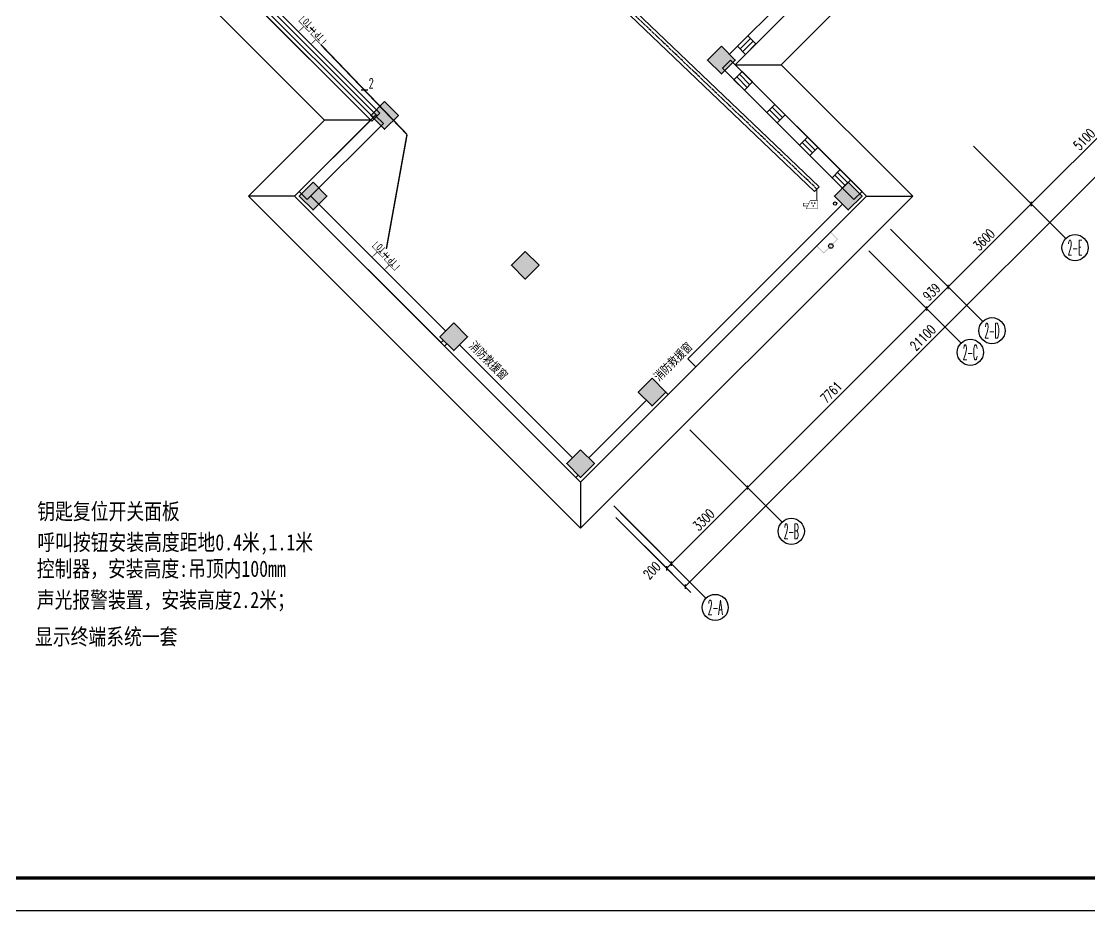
# Model space of a CAD drawing. Extents: x 815029915 to 815825525, y 579155098 to 579748855.
# Drawn here: x 815501371 to 815534118, y 579530109 to 579557379 of the extents above; entities that cross this region are included whole.
import ezdxf
from ezdxf.enums import TextEntityAlignment as Align

# ---------------------------------------------------------------- set-up
doc = ezdxf.new("R2010")
doc.units = 0
doc.header["$LTSCALE"] = 100
doc.header["$MEASUREMENT"] = 0
doc.linetypes.add('DOTE', pattern=[2.42, 2, -0.2, 0.02, -0.2])
doc.linetypes.add('HIDDEN', pattern=[0.375, 0.25, -0.125])
for name, color, linetype in [('AXIS', 3, 'Continuous'), ('AXIS_TEXT', 7, 'Continuous'), ('COLUMN', 9, 'Continuous'), ('DIM_IDEN', 3, 'Continuous'), ('E-TEXT-PLAN-DER', 7, 'Continuous'), ('GROUND', 2, 'Continuous'), ('PUB_TEXT', 7, 'Continuous'), ('T-EQUP-COMM', 7, 'Continuous'), ('T-EQUP-SERT', 7, 'Continuous'), ('WALL', 9, 'Continuous'), ('WINDOW', 4, 'Continuous'), ('ZG-图框层', 4, 'Continuous'), ('zm', 1, 'Continuous'), ('电-强电平面-标注', 3, 'Continuous'), ('电-强电平面-线缆', 3, 'Continuous'), ('电-桥架', 4, 'Continuous')]:
    doc.layers.add(name, color=color, linetype=linetype)
doc.layers.add('柱填充', color=9, linetype='Continuous', lineweight=18)
doc.layers.add('砼柱', color=2, linetype='Continuous', lineweight=35)
doc.styles.add('-宋体', font='', dxfattribs={"width": 0.8})
doc.styles.add('_TCH_AXIS', font='COMPLEX', dxfattribs={"bigfont": 'GBCBIG'})
doc.styles.add('_TCH_DIM_T3', font='SIMPLEX', dxfattribs={"width": 0.705882, "bigfont": 'GBCBIG'})
doc.styles.add('COMPLEX', font='COMPLEX')
doc.styles.add('ELEC-DIM', font='simplex.shx', dxfattribs={"width": 0.6, "bigfont": 'HZTXT.shx'})
doc.styles.add('IDQSTYLE', font='txt.shx', dxfattribs={"width": 0.7, "bigfont": 'hztxt.shx'})
doc.styles.add('宋体', font='', dxfattribs={"width": 0.8})
doc.styles.add('宋体-TK', font='', dxfattribs={"width": 0.8})
doc.styles.get('-宋体').set_extended_font_data('SimSun')
doc.styles.get('宋体').set_extended_font_data('SimSun')
doc.styles.get('宋体-TK').set_extended_font_data('SimSun')
doc.dimstyles.new('_TCH_ARCH-100', dxfattribs={"dimscale": 100, "dimtxt": 2.975, "dimasz": 1, "dimexe": 2.5, "dimexo": 3, "dimgap": 1, "dimtad": 1, "dimdec": 0, "dimzin": 0, "dimdsep": 46, "dimtxsty": '_TCH_DIM_T3', "dimblk": 'ARCHTICK', "dimcen": 0.09, "dimclrt": 7, "dimazin": 2, "dimtfac": 1, "dimtdec": 0, "dimtix": 1, "dimtmove": 2, "dimatfit": 3, "dimfxl": 0, "dimtolj": 1, "dimtzin": 0, "dimarcsym": 0})

# ---------------------------------------------------------------- blocks, each defined once
blk = doc.blocks.new('HC001133')
at = {"color": 0, "linetype": 'Continuous', "const_width": 0.2}
for points in [[(-1.25, 0.625), (-3.125, 0.625), (-3.125, -0.625), (-0.625, -0.625)], [(-1.875, 1.875), (3.125, 1.875), (3.125, -1.875), (0, -1.875), (-1.875, 1.875)]]:
    blk.add_lwpolyline(points, dxfattribs=at)
at = {"color": 0, "linetype": 'Continuous', "const_width": 0.3}
for points in [[(1.0625, 0.6, 1), (1.4375, 0.6, 1)], [(0.4375, -0.65, 1), (0.8125, -0.65, 1)], [(1.6875, -0.65, 1), (2.0625, -0.65, 1)]]:
    blk.add_lwpolyline(points, format="xyb", close=True, dxfattribs=at)
at = {"layer": 'E-TEXT-PLAN-DER', "color": 0, "style": 'IDQSTYLE', "width": 0.7}
blk.add_attdef('PSFHATT', (5.125, -1.875), '', height=2.5, dxfattribs=at)
blk = doc.blocks.new('HC000923')
at = {"color": 0, "linetype": 'Continuous', "const_width": 0.2}
for points in [[(-2.5, 5), (-2.5, 2.5), (2.5, 2.5), (2.5, 5)], [(0, 2.5), (0, 0)]]:
    blk.add_lwpolyline(points, dxfattribs=at)
at = {"color": 0, "style": 'IDQSTYLE', "width": 0.7}
blk.add_attdef('TP', (-1.28, 3.03), '', height=2.5, dxfattribs=at)
at = {"layer": 'E-TEXT-PLAN-DER', "color": 0, "style": 'IDQSTYLE', "width": 0.7}
blk.add_attdef('PSFHATT', (4.5, 0), '', height=2.5, dxfattribs=at)
blk = doc.blocks.new('HC001583')
at = {"color": 0, "linetype": 'Continuous', "const_width": 0.2}
for points in [[(-2.5, 5), (-2.5, 2.5), (2.5, 2.5), (2.5, 5)], [(0, 2.5), (0, 0)]]:
    blk.add_lwpolyline(points, dxfattribs=at)
at = {"color": 0, "style": 'IDQSTYLE', "width": 0.7}
blk.add_attdef('TO', (-1.32, 3.03), '', height=2.5, dxfattribs=at)
at = {"layer": 'E-TEXT-PLAN-DER', "color": 0, "style": 'IDQSTYLE', "width": 0.7}
blk.add_attdef('PSFHATT', (4.5, 0), '', height=2.5, dxfattribs=at)
blk = doc.blocks.new('$TCHSYS$WIN2D')
for p, q in [((-0.5, 0.5), (0.5, 0.5)), ((-0.5, 0.5), (-0.5, -0.5)), ((0.5, 0.5), (0.5, -0.5)), ((0.5, 0.1667), (-0.5, 0.1667)), ((0.5, -0.1667), (-0.5, -0.1667)), ((-0.5, -0.5), (0.5, -0.5))]:
    blk.add_line(p, q)
blk = doc.blocks.new('_AXISO')
blk.add_circle((0, 0), 0.5)
at = {"layer": 'AXIS_TEXT', "style": 'COMPLEX', "width": 1.041667}
blk.add_attdef('A', text='', height=0.56, dxfattribs=at).set_placement((-0.25, -0.28), (0.25, -0.28), align=Align.FIT)
blk = doc.blocks.new('_ArchTick')
at = {"color": 0, "linetype": 'ByBlock', "const_width": 0.4}
blk.add_lwpolyline([(-0.5, -0.5), (0.5, 0.5)], dxfattribs=at)
blk = doc.blocks.new('*D427')
at = {"layer": 'AXIS', "color": 0, "lineweight": -2, "transparency": 16777216}
for p, q in [((815534519, 579557085), (815536817, 579554787)), ((815521721, 579540044), (815536641, 579554964)), ((815519599, 579542165), (815521897, 579539867))]:
    blk.add_line(p, q, dxfattribs=at)
at = {"layer": 'Defpoints', "color": 0, "transparency": 16777216}
for p in [(815534307, 579557297), (815536641, 579554964), (815519387, 579542378)]:
    blk.add_point(p, dxfattribs=at)
at = {"layer": 'AXIS', "color": 0, "lineweight": -2, "transparency": 16777216, "xscale": 100, "yscale": 100, "zscale": 100}
for p, rotation in [((815536641, 579554964), 44.99999999977111), ((815521721, 579540044), 224.9999999997711)]:
    blk.add_blockref('_ArchTick', p, dxfattribs=dict(at, rotation=rotation))
at = {"layer": 'AXIS', "color": 7, "transparency": 16777216, "insert": (815529005, 579547680), "char_height": 297.5, "attachment_point": 5, "rotation": 45, "style": '_TCH_DIM_T3'}
blk.add_mtext('\\A1;21100', dxfattribs=at)
blk = doc.blocks.new('*D428')
at = {"layer": 'AXIS', "color": 0, "lineweight": -2, "transparency": 16777216}
for p, q in [((815519741, 579542307), (815521473, 579540574)), ((815519599, 579542165), (815521332, 579540433)), ((815521155, 579540610), (815521296, 579540751))]:
    blk.add_line(p, q, dxfattribs=at)
at = {"layer": 'Defpoints', "color": 0, "transparency": 16777216}
for p in [(815519387, 579542378), (815519529, 579542519), (815521296, 579540751)]:
    blk.add_point(p, dxfattribs=at)
at = {"layer": 'AXIS', "color": 0, "lineweight": -2, "transparency": 16777216, "xscale": 100, "yscale": 100, "zscale": 100}
for p, rotation in [((815521155, 579540610), 225), ((815521296, 579540751), 45)]:
    blk.add_blockref('_ArchTick', p, dxfattribs=dict(at, rotation=rotation))
at = {"layer": 'AXIS', "color": 7, "transparency": 16777216, "insert": (815520699, 579540543), "char_height": 297.5, "attachment_point": 5, "rotation": 45, "style": '_TCH_DIM_T3'}
blk.add_mtext('\\A1;200', dxfattribs=at)
blk = doc.blocks.new('*D429')
at = {"layer": 'AXIS', "color": 0, "lineweight": -2, "transparency": 16777216}
for p, q in [((815522074, 579544640), (815523807, 579542908)), ((815521296, 579540751), (815523630, 579543085)), ((815519741, 579542307), (815521473, 579540574))]:
    blk.add_line(p, q, dxfattribs=at)
at = {"layer": 'Defpoints', "color": 0, "transparency": 16777216}
for p in [(815521862, 579544852), (815523630, 579543085), (815519529, 579542519)]:
    blk.add_point(p, dxfattribs=at)
at = {"layer": 'AXIS', "color": 0, "lineweight": -2, "transparency": 16777216, "xscale": 100, "yscale": 100, "zscale": 100}
for p, rotation in [((815523630, 579543085), 45), ((815521296, 579540751), 225)]:
    blk.add_blockref('_ArchTick', p, dxfattribs=dict(at, rotation=rotation))
at = {"layer": 'AXIS', "color": 7, "transparency": 16777216, "insert": (815522287, 579542094), "char_height": 297.5, "attachment_point": 5, "rotation": 45, "style": '_TCH_DIM_T3'}
blk.add_mtext('\\A1;3300', dxfattribs=at)
blk = doc.blocks.new('*D430')
at = {"layer": 'AXIS', "color": 0, "lineweight": -2, "transparency": 16777216}
for p, q in [((815527562, 579550128), (815529294, 579548396)), ((815523630, 579543085), (815529118, 579548573)), ((815522074, 579544640), (815523807, 579542908))]:
    blk.add_line(p, q, dxfattribs=at)
at = {"layer": 'Defpoints', "color": 0, "transparency": 16777216}
for p in [(815527350, 579550340), (815529118, 579548573), (815521862, 579544852)]:
    blk.add_point(p, dxfattribs=at)
at = {"layer": 'AXIS', "color": 0, "lineweight": -2, "transparency": 16777216, "xscale": 100, "yscale": 100, "zscale": 100}
for p, rotation in [((815529118, 579548573), 44.99999999937771), ((815523630, 579543085), 224.9999999993777)]:
    blk.add_blockref('_ArchTick', p, dxfattribs=dict(at, rotation=rotation))
at = {"layer": 'AXIS', "color": 7, "transparency": 16777216, "insert": (815526198, 579546004), "char_height": 297.5, "attachment_point": 5, "rotation": 45, "style": '_TCH_DIM_T3'}
blk.add_mtext('\\A1;7761', dxfattribs=at)
blk = doc.blocks.new('*D431')
at = {"layer": 'AXIS', "color": 0, "lineweight": -2, "transparency": 16777216}
for p, q in [((815528226, 579550792), (815529958, 579549060)), ((815527562, 579550128), (815529294, 579548396)), ((815529118, 579548573), (815529782, 579549236))]:
    blk.add_line(p, q, dxfattribs=at)
at = {"layer": 'Defpoints', "color": 0, "transparency": 16777216}
for p in [(815528014, 579551004), (815527350, 579550340), (815529782, 579549236)]:
    blk.add_point(p, dxfattribs=at)
at = {"layer": 'AXIS', "color": 0, "lineweight": -2, "transparency": 16777216, "xscale": 100, "yscale": 100, "zscale": 100}
for p, rotation in [((815529782, 579549236), 45), ((815529118, 579548573), 225)]:
    blk.add_blockref('_ArchTick', p, dxfattribs=dict(at, rotation=rotation))
at = {"layer": 'AXIS', "color": 7, "transparency": 16777216, "insert": (815529274, 579549080), "char_height": 297.5, "attachment_point": 5, "rotation": 45, "style": '_TCH_DIM_T3'}
blk.add_mtext('\\A1;939', dxfattribs=at)
blk = doc.blocks.new('*D432')
at = {"layer": 'AXIS', "color": 0, "lineweight": -2, "transparency": 16777216}
for p, q in [((815530772, 579553338), (815532504, 579551605)), ((815529782, 579549236), (815532327, 579551782)), ((815528226, 579550792), (815529958, 579549060))]:
    blk.add_line(p, q, dxfattribs=at)
at = {"layer": 'Defpoints', "color": 0, "transparency": 16777216}
for p in [(815530559, 579553550), (815532327, 579551782), (815528014, 579551004)]:
    blk.add_point(p, dxfattribs=at)
at = {"layer": 'AXIS', "color": 0, "lineweight": -2, "transparency": 16777216, "xscale": 100, "yscale": 100, "zscale": 100}
for p, rotation in [((815532327, 579551782), 45), ((815529782, 579549236), 225)]:
    blk.add_blockref('_ArchTick', p, dxfattribs=dict(at, rotation=rotation))
at = {"layer": 'AXIS', "color": 7, "transparency": 16777216, "insert": (815530879, 579550685), "char_height": 297.5, "attachment_point": 5, "rotation": 45, "style": '_TCH_DIM_T3'}
blk.add_mtext('\\A1;3600', dxfattribs=at)
blk = doc.blocks.new('*D433')
at = {"layer": 'AXIS', "color": 0, "lineweight": -2, "transparency": 16777216}
for p, q in [((815534378, 579556944), (815536110, 579555212)), ((815532327, 579551782), (815535933, 579555388)), ((815530772, 579553338), (815532504, 579551605))]:
    blk.add_line(p, q, dxfattribs=at)
at = {"layer": 'Defpoints', "color": 0, "transparency": 16777216}
for p in [(815534166, 579557156), (815535933, 579555388), (815530559, 579553550)]:
    blk.add_point(p, dxfattribs=at)
at = {"layer": 'AXIS', "color": 0, "lineweight": -2, "transparency": 16777216, "xscale": 100, "yscale": 100, "zscale": 100}
for p, rotation in [((815535933, 579555388), 45), ((815532327, 579551782), 225)]:
    blk.add_blockref('_ArchTick', p, dxfattribs=dict(at, rotation=rotation))
at = {"layer": 'AXIS', "color": 7, "transparency": 16777216, "insert": (815533954, 579553761), "char_height": 297.5, "attachment_point": 5, "rotation": 45, "style": '_TCH_DIM_T3'}
blk.add_mtext('\\A1;5100', dxfattribs=at)
blk = doc.blocks.new('ll')
at = {"layer": 'ZG-图框层'}
blk.add_lwpolyline([(815136770, 579524220), (815255670, 579524220), (815255670, 579608320), (815136770, 579608320)], close=True, dxfattribs=at)

msp = doc.modelspace()

# ---------------------------------------------------------------- hatches: boundary and pattern name
at = {"layer": '柱填充', "lineweight": 18}
for points in [[(815522828.3, 579556615), (815522404.1, 579556190.7), (815522828.3, 579555766.4), (815523252.6, 579556190.7)], [(815512504.6, 579554917.9), (815512080.3, 579554493.6), (815512504.6, 579554069.4), (815512928.8, 579554493.6)], [(815510312.5, 579552443), (815509888.3, 579552018.8), (815510312.5, 579551594.5), (815510736.8, 579552018.8)], [(815526717.4, 579552443), (815526293.1, 579552018.8), (815526717.4, 579551594.5), (815527141.7, 579552018.8)], [(815516817.9, 579550321.7), (815516393.6, 579549897.4), (815516817.9, 579549473.2), (815517242.2, 579549897.4)], [(815514625.9, 579548129.7), (815514201.6, 579547705.4), (815514625.9, 579547281.2), (815515050.1, 579547705.4)], [(815520707, 579546432.6), (815520282.7, 579546008.4), (815520707, 579545584.1), (815521131.3, 579546008.4)], [(815518515, 579544240.6), (815518090.7, 579543816.3), (815518515, 579543392.1), (815518939.2, 579543816.3)]]:
    msp.add_hatch(color=250, dxfattribs=at).paths.add_polyline_path(points)

# ---------------------------------------------------------------- linework, layer by layer
for p, q in [((815490490.6, 579575941), (815512079.4, 579554352.2)), ((815523251.7, 579556049.3), (815529403.5, 579562201.1)), ((815527282.2, 579552018.8), (815523251.7, 579556049.3)), ((815512079.4, 579554352.2), (815509745.9, 579552018.8)), ((815509745.9, 579552018.8), (815518514.1, 579543250.6)), ((815518514.1, 579543250.6), (815527282.2, 579552018.8))]:
    msp.add_line(p, q)
at = {"const_width": 10}
msp.add_lwpolyline([(815526176.9, 579550913.4), (815526389, 579550701.3), (815525964.7, 579550277), (815525752.6, 579550489.2)], dxfattribs=at)
msp.add_circle((815526316.6, 579551792), 50)
at = {"layer": 'AXIS'}
for p, q in [((815530559.5, 579553549.8), (815533387.9, 579550721.4)), ((815528013.9, 579551004.2), (815530842.3, 579548175.8)), ((815527349.9, 579550340.3), (815530178.3, 579547511.8)), ((815521862, 579544852.4), (815524690.5, 579542024)), ((815519528.6, 579542519), (815522357, 579539690.5))]:
    msp.add_line(p, q, dxfattribs=at)
at = {"layer": 'COLUMN'}
for points in [[(815522828.3, 579555766.4), (815523252.6, 579556190.7), (815522828.3, 579556615), (815522404.1, 579556190.7)], [(815512504.6, 579554069.4), (815512928.8, 579554493.6), (815512504.6, 579554917.9), (815512080.3, 579554493.6)], [(815526717.4, 579551594.5), (815527141.7, 579552018.8), (815526717.4, 579552443), (815526293.1, 579552018.8)], [(815516817.9, 579549473.2), (815517242.2, 579549897.4), (815516817.9, 579550321.7), (815516393.6, 579549897.4)], [(815514625.9, 579547281.2), (815515050.1, 579547705.4), (815514625.9, 579548129.7), (815514201.6, 579547705.4)], [(815520706.8, 579545583.9), (815521131, 579546008.1), (815520706.8, 579546432.4), (815520282.5, 579546008.1)], [(815518515, 579543392.1), (815518939.2, 579543816.3), (815518515, 579544240.6), (815518090.7, 579543816.3)]]:
    msp.add_lwpolyline(points, close=True, dxfattribs=at)
at = {"layer": 'DIM_IDEN'}
msp.add_circle((815526185.8, 579550489.2), 68.5, dxfattribs=at)
at = {"layer": 'GROUND'}
for p, q in [((815523251.7, 579556049.3), (815524665.9, 579556049.3)), ((815512079.4, 579554352.2), (815510665.2, 579554352.2)), ((815509745.9, 579552018.8), (815508331.7, 579552018.8)), ((815527282.2, 579552018.8), (815528696.4, 579552018.8)), ((815518514.1, 579543250.6), (815518514.1, 579541836.4))]:
    msp.add_line(p, q, dxfattribs=at)
for points in [[(815491490.6, 579573526.8), (815510665.2, 579554352.2), (815508331.7, 579552018.8), (815518514.1, 579541836.4), (815528696.4, 579552018.8), (815524665.9, 579556049.3), (815530817.7, 579562201.1), (815504301.2, 579588717.6), (815500695, 579585111.4)], [(815490490.6, 579575941), (815512079.4, 579554352.2), (815509745.9, 579552018.8), (815518514.1, 579543250.6), (815527282.2, 579552018.8), (815523251.7, 579556049.3), (815529403.5, 579562201.1), (815504301.2, 579587303.4), (815500695, 579583697.2)]]:
    msp.add_lwpolyline(points, dxfattribs=at)
at = {"layer": 'WALL'}
for p, q in [((815529014.6, 579562307.2), (815523075.3, 579556367.9)), ((815529262.1, 579562059.7), (815523251.7, 579556049.3)), ((815523110.2, 579556190.7), (815522862.8, 579555943.2)), ((815523110.2, 579556190.7), (815527140.8, 579552160.2)), ((815522862.8, 579555943.2), (815526893.3, 579551912.7)), ((815509887.4, 579552160.2), (815512220.8, 579554493.6)), ((815512220.8, 579554493.6), (815512468.3, 579554246.2)), ((815510134.8, 579551912.7), (815512468.3, 579554246.2)), ((815509887.4, 579552160.2), (815510134.8, 579551912.7)), ((815527140.8, 579552160.2), (815526893.3, 579551912.7)), ((815514236.1, 579547528.6), (815509745.9, 579552018.8)), ((815514377.9, 579547881.7), (815510240.9, 579552018.8)), ((815526540.2, 579551771.7), (815521802.3, 579547033.9)), ((815527282.2, 579552018.8), (815522049.8, 579546786.4)), ((815514236.1, 579547528.6), (815514307.2, 579547599.8)), ((815514342.1, 579547422.6), (815514413.3, 579547493.7)), ((815518267, 579543992.7), (815514802.2, 579547457.5)), ((815518372.6, 579543392.1), (815514342.1, 579547422.6)), ((815521201.3, 579545937.9), (815518514.1, 579543250.6)), ((815520529.5, 579545761.1), (815518762, 579543993.6)), ((815518372.6, 579543392.1), (815518443.8, 579543463.2))]:
    msp.add_line(p, q, dxfattribs=at)
for points in [[(815512115.2, 579554316.4), (815512186.4, 579554387.6)], [(815522049.8, 579546786.4), (815521802.3, 579547033.9)], [(815521201.3, 579545937.9), (815521131, 579546008.1)]]:
    msp.add_lwpolyline(points, dxfattribs=at)
at = {"layer": 'ZG-图框层'}
msp.add_lwpolyline([(815422962.6, 579530109.4), (815541862.6, 579530109.4), (815541862.6, 579614209.4), (815422962.6, 579614209.4)], close=True, dxfattribs=at)
at = {"layer": 'ZG-图框层', "const_width": 100}
msp.add_lwpolyline([(815425462.6, 579531109.4), (815540862.6, 579531109.4), (815540862.6, 579613209.4), (815425462.6, 579613209.4)], close=True, dxfattribs=at)
at = {"layer": 'zm', "color": 1, "const_width": 40.5}
for points in [[(815510366.7, 579557046.5), (815510225.5, 579557194.8)], [(815512617.8, 579550130.2), (815512476.6, 579550278.5)]]:
    msp.add_lwpolyline(points, dxfattribs=at)
at = {"layer": '电-强电平面-标注', "color": 1}
msp.add_line((815511988.1, 579555268.5), (815511788.2, 579555272.7), dxfattribs=at)
at = {"layer": '电-强电平面-线缆', "color": 1, "linetype": 'Continuous', "const_width": 45}
for points in [[(815510556.2, 579556659.3), (815513193.3, 579553909.7)], [(815512559.7, 579550402.6), (815513193.3, 579553909.7)]]:
    msp.add_lwpolyline(points, dxfattribs=at)
at = {"layer": '电-强电平面-线缆', "color": 1, "linetype": 'HIDDEN', "const_width": 30}
msp.add_lwpolyline([(815525758.1, 579552237.1), (815525758.1, 579551891.6)], dxfattribs=at)
at = {"layer": '电-桥架', "color": 5, "linetype": 'DOTE', "ltscale": 0.5}
msp.add_line((815525758.1, 579552237.1), (815494071.1, 579582493.8), dxfattribs=at)
at = {"layer": '电-桥架', "ltscale": 0.5}
msp.add_lwpolyline([(815494141.8, 579582564.5), (815525828.8, 579552307.8), (815525687.4, 579552166.3), (815494000.4, 579582423)], close=True, dxfattribs=at)
at = {"layer": '砼柱', "color": 3, "lineweight": 35}
for points in [[(815522828.3, 579556615), (815522404.1, 579556190.7), (815522828.3, 579555766.4), (815523252.6, 579556190.7)], [(815512504.6, 579554917.9), (815512080.3, 579554493.6), (815512504.6, 579554069.4), (815512928.8, 579554493.6)], [(815510312.5, 579552443), (815509888.3, 579552018.8), (815510312.5, 579551594.5), (815510736.8, 579552018.8)], [(815526717.4, 579552443), (815526293.1, 579552018.8), (815526717.4, 579551594.5), (815527141.7, 579552018.8)], [(815516817.9, 579550321.7), (815516393.6, 579549897.4), (815516817.9, 579549473.2), (815517242.2, 579549897.4)], [(815514625.9, 579548129.7), (815514201.6, 579547705.4), (815514625.9, 579547281.2), (815515050.1, 579547705.4)], [(815520707, 579546432.6), (815520282.7, 579546008.4), (815520707, 579545584.1), (815521131.3, 579546008.4)], [(815518515, 579544240.6), (815518090.7, 579543816.3), (815518515, 579543392.1), (815518939.2, 579543816.3)]]:
    msp.add_lwpolyline(points, close=True, dxfattribs=at)

# ---------------------------------------------------------------- block references
at = {"layer": 'AXIS'}
ref = msp.add_blockref('_AXISO', (815533670.7, 579550438.5), dxfattribs=dict(at, xscale=800, yscale=800, zscale=800))
ref.add_attrib('A', '2-E', dxfattribs={"color": 7, "height": 452.55, "style": '_TCH_AXIS', "width": 0.33871}).set_placement((815533444.5, 579550212.3), (815533897, 579550212.3), align=Align.FIT)
ref = msp.add_blockref('_AXISO', (815531125.1, 579547893), dxfattribs=dict(at, xscale=800, yscale=800, zscale=800))
ref.add_attrib('A', '2-D', dxfattribs={"color": 7, "height": 452.55, "style": '_TCH_AXIS', "width": 0.333333}).set_placement((815530898.9, 579547666.7), (815531351.4, 579547666.7), align=Align.FIT)
ref = msp.add_blockref('_AXISO', (815530461.2, 579547229), dxfattribs=dict(at, xscale=800, yscale=800, zscale=800))
ref.add_attrib('A', '2-C', dxfattribs={"color": 7, "height": 452.55, "style": '_TCH_AXIS', "width": 0.344262}).set_placement((815530234.9, 579547002.7), (815530687.5, 579547002.7), align=Align.FIT)
ref = msp.add_blockref('_AXISO', (815524973.3, 579541741.1), dxfattribs=dict(at, xscale=800, yscale=800, zscale=800))
ref.add_attrib('A', '2-B', dxfattribs={"color": 7, "height": 452.55, "style": '_TCH_AXIS', "width": 0.333333}).set_placement((815524747, 579541514.9), (815525199.6, 579541514.9), align=Align.FIT)
ref = msp.add_blockref('_AXISO', (815522639.9, 579539407.7), dxfattribs=dict(at, xscale=800, yscale=800, zscale=800))
ref.add_attrib('A', '2-A', dxfattribs={"color": 7, "height": 452.55, "style": '_TCH_AXIS', "width": 0.328125}).set_placement((815522413.6, 579539181.4), (815522866.1, 579539181.4), align=Align.FIT)
at = {"layer": 'T-EQUP-COMM', "color": 4}
ref = msp.add_blockref('HC001583', (815509871.1, 579557066.4), dxfattribs=dict(at, xscale=-90.00000000000001, yscale=90.00000000000001, zscale=90, rotation=313.5975761419014))
ref.add_attrib('TO', 'TO', (815510308.6, 579557318.9), dxfattribs={"color": 0, "height": 225, "rotation": 133.59758, "style": '-宋体', "width": 0.7})
ref = msp.add_blockref('HC000923', (815510238.1, 579556667.1), dxfattribs=dict(at, xscale=-90.00000000000001, yscale=90.00000000000001, zscale=90, rotation=313.5975761419014))
ref.add_attrib('TP', 'TP', (815510669.4, 579556918.9), dxfattribs={"color": 0, "height": 225, "rotation": 133.59758, "style": '-宋体', "width": 0.7})
ref = msp.add_blockref('HC001583', (815512122.2, 579550150.1), dxfattribs=dict(at, xscale=-90.00000000000001, yscale=90.00000000000001, zscale=90, rotation=313.5975761419014))
ref.add_attrib('TO', 'TO', (815512559.7, 579550402.6), dxfattribs={"color": 0, "height": 225, "rotation": 133.59758, "style": '-宋体', "width": 0.7})
ref = msp.add_blockref('HC000923', (815512489.2, 579549750.8), dxfattribs=dict(at, xscale=-90.00000000000001, yscale=90.00000000000001, zscale=90, rotation=313.5975761419014))
ref.add_attrib('TP', 'TP', (815512920.5, 579550002.6), dxfattribs={"color": 0, "height": 225, "rotation": 133.59758, "style": '-宋体', "width": 0.7})
at = {"layer": 'T-EQUP-SERT', "color": 4, "xscale": -70, "yscale": 70, "zscale": 70, "rotation": 180}
msp.add_blockref('HC001133', (815525560.2, 579551759.8), dxfattribs=at)
at = {"layer": 'WINDOW'}
for p, xscale, yscale, zscale, rotation in [((815509852.5, 579556826.6), 6750.00000029821, -350, 6750.00000029821, 134.9999999993811), ((815523605.2, 579556650.3), 450, 350, 450, 225.0000000000007), ((815523498.8, 579555554.7), 450, -350, 450, 315.0000000016954), ((815524502.9, 579554550.6), 450, -350, 450, 315.0000000016954), ((815525507, 579553546.5), 450, -350, 450, 315.0000000016954), ((815526504.7, 579552548.7), 450, -350, 450, 315.0000000016954)]:
    msp.add_blockref('$TCHSYS$WIN2D', p, dxfattribs=dict(at, xscale=xscale, yscale=yscale, zscale=zscale, rotation=rotation))
at = {"layer": 'zm', "color": 1}
msp.add_blockref('ll', (286192.5, 5889.5), dxfattribs=at)

# ---------------------------------------------------------------- texts
at = {"layer": 'PUB_TEXT', "style": '宋体-TK', "width": 0.8}
for rotation, p in [(315, (815515077, 579547410.3)), (45, (815520915.7, 579546328.3))]:
    msp.add_text('消防救援窗', height=264.35, rotation=rotation, dxfattribs=at).set_placement(p)
at = {"layer": 'PUB_TEXT', "style": '宋体', "width": 0.8}
for s, p in [('钥匙复位开关面板', (815501860.4, 579542103.8)), ('呼叫按钮安装高度距地0.4米,1.1米', (815501860.4, 579541155.7)), ('控制器，安装高度:吊顶内100mm', (815501843.4, 579540344.9)), ('声光报警装置，安装高度2.2米；', (815501843.4, 579539389.1)), ('显示终端系统一套', (815501790.4, 579538261))]:
    msp.add_text(s, height=500, dxfattribs=at).set_placement(p)
at = {"layer": '电-强电平面-标注', "color": 1, "style": 'ELEC-DIM', "width": 0.6}
msp.add_text('2', height=300, dxfattribs=at).set_placement((815512018.9, 579555328.3))

# ---------------------------------------------------------------- dimensions: what is measured, and where the dimension line sits
at = {"layer": 'AXIS'}
for p1, p2, distance, picture, middle in [((815519387.2, 579542377.5), (815534307.1, 579557297.5), -3300, '*D427', (815529004.7, 579547679.9)), ((815530559.5, 579553549.8), (815534165.7, 579557156.1), -2500, '*D433', (815533954.5, 579553761.1)), ((815528013.9, 579551004.2), (815530559.5, 579553549.8), -2500, '*D432', (815530878.5, 579550685.2)), ((815527349.9, 579550340.3), (815528013.9, 579551004.2), -2500, '*D431', (815529273.8, 579549080.4)), ((815521862, 579544852.4), (815527349.9, 579550340.3), -2500, '*D430', (815526197.8, 579546004.5)), ((815519528.6, 579542519), (815521862, 579544852.4), -2500, '*D429', (815522287.2, 579542093.8))]:
    dim = msp.add_aligned_dim(p1=p1, p2=p2, distance=distance, dimstyle='_TCH_ARCH-100', dxfattribs=at)
    dim.commit()
    dim.dimension.update_dxf_attribs({"geometry": picture, "text_midpoint": middle})
dim = msp.add_linear_dim(base=(815521296.4, 579540751.2), p1=(815519387.2, 579542377.5), p2=(815519528.6, 579542519), angle=45, dimstyle='_TCH_ARCH-100', dxfattribs=at)
dim.commit()
dim.dimension.update_dxf_attribs({"geometry": '*D428', "text_midpoint": (815520698.9, 579540542.6), "dimtype": 161})

doc.saveas('drawing.dxf')
